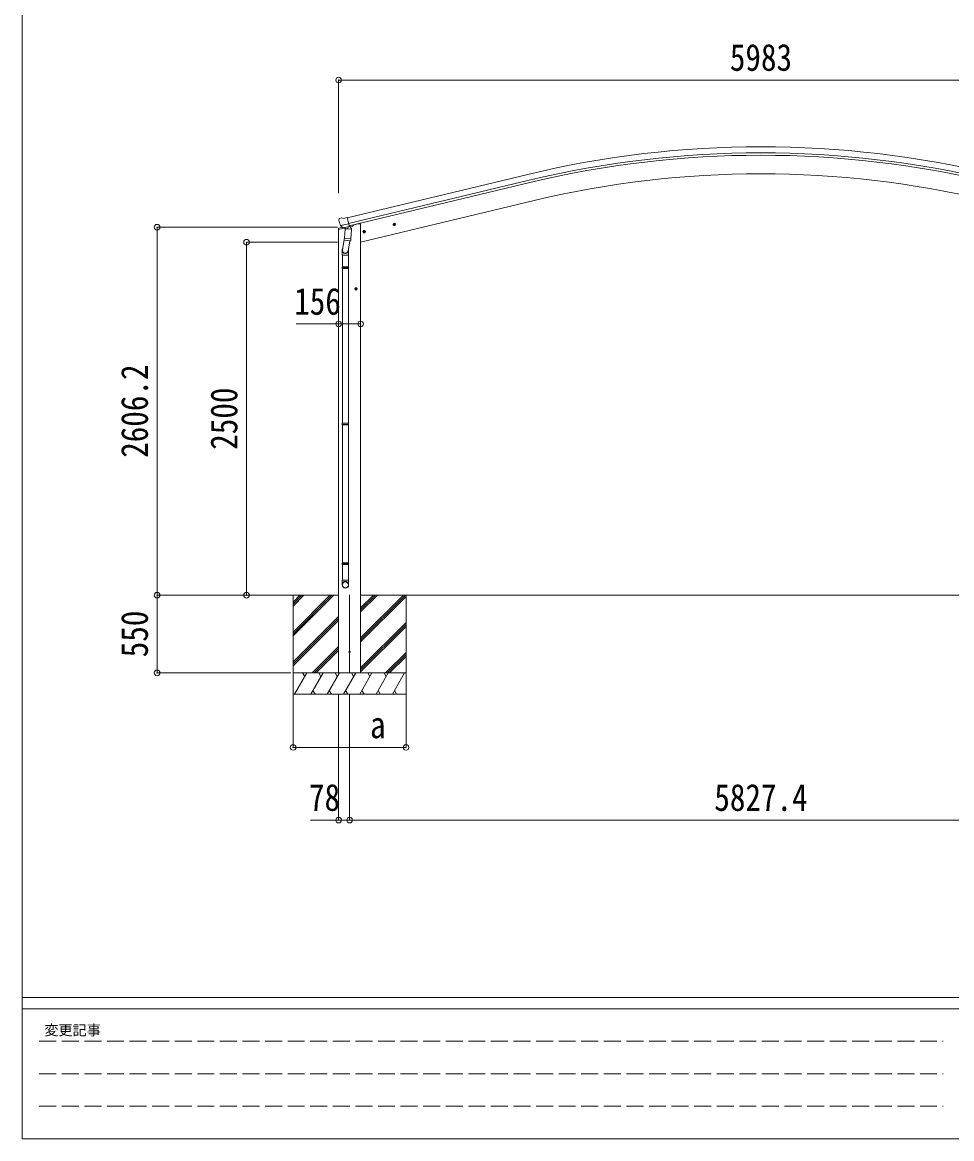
# Model space of a CAD drawing. Units: millimetres at full size, sheet at 1:40. Extents: x -11181 to 11305, y -7804 to 7716.
# Drawn here: x -11181 to -4596, y -7804 to 104 of the extents above; entities that cross this region are included whole.
import ezdxf
from ezdxf.enums import TextEntityAlignment as Align

# ---------------------------------------------------------------- set-up
doc = ezdxf.new("R2010")
doc.units = ezdxf.units.MM
doc.header["$LTSCALE"] = 40
doc.header["$PDMODE"] = 32
doc.header["$PDSIZE"] = 40
doc.linetypes.add('DASHED3', pattern=[4, 3, -1])
for name, color, linetype, lineweight in [('0-0_0', 7, 'Continuous', 9), ('0-1_本体', 4, 'Continuous', 9), ('0-2_部品', 7, 'Continuous', 9), ('0-8_PARTS2', 2, 'Continuous', 9), ('0-A_寸法', 6, 'Continuous', 9), ('F-0_240', 7, 'Continuous', 9)]:
    doc.layers.add(name, color=color, linetype=linetype, lineweight=lineweight)
doc.styles.add('ＭＳ ゴシック', font='')
doc.styles.get('ＭＳ ゴシック').set_extended_font_data('MS Gothic')

msp = doc.modelspace()

# ---------------------------------------------------------------- linework, layer by layer
at = {"layer": '0-0_0'}
for p, q in [((-8939.57, -3954.06), (-9441.23, -3954.07)), ((-9262.02, -4002.67), (-9213.41, -3954.06)), ((-9262.02, -3954.07), (-9262.02, -4654.07)), ((-9262.02, -4214.8), (-9001.29, -3954.07)), ((-9262.02, -4228.94), (-8987.14, -3954.07)), ((-9262.02, -4243.08), (-8973, -3954.07)), ((-9262.02, -4030.95), (-9185.13, -3954.07)), ((-9262.02, -4016.81), (-9199.28, -3954.07)), ((-8783.57, -4256.85), (-8480.79, -3954.07)), ((-8783.57, -4270.99), (-8466.64, -3954.07)), ((-8783.57, -4073), (-8664.63, -3954.07)), ((-8783.57, -4058.86), (-8678.78, -3954.07)), ((-8783.57, -4044.72), (-8692.92, -3954.07)), ((-8783.57, -4285.13), (-8462.02, -3963.58)), ((-8783.07, -3954.07), (-3112.92, -3954.07)), ((-8462.02, -3954.07), (-8462.02, -4654.07)), ((-9262.02, -4426.93), (-8939.57, -4104.48)), ((-9262.02, -4441.07), (-8939.57, -4118.62)), ((-9262.02, -4455.21), (-8939.57, -4132.76)), ((-8783.57, -4468.98), (-8462.02, -4147.43)), ((-8783.57, -4483.12), (-8462.02, -4161.57)), ((-8783.57, -4497.26), (-8462.02, -4175.71)), ((-9127.02, -4504.07), (-8939.57, -4316.61)), ((-9112.88, -4504.07), (-8939.57, -4330.75)), ((-9098.74, -4504.07), (-8939.57, -4344.9)), ((-8606.52, -4504.07), (-8462.02, -4359.56)), ((-8592.38, -4504.07), (-8462.02, -4373.7)), ((-8578.24, -4504.07), (-8462.02, -4387.85)), ((-8462.02, -4504.07), (-9262.02, -4504.07)), ((-9251.73, -4654.07), (-9165.12, -4504.07)), ((-9180.12, -4530.05), (-9195.12, -4504.07)), ((-9136.26, -4654.07), (-9049.65, -4504.07)), ((-9064.66, -4530.05), (-9079.66, -4504.07)), ((-9020.79, -4654.07), (-8934.18, -4504.07)), ((-8949.18, -4530.05), (-8964.19, -4504.07)), ((-8795.02, -4504.07), (-8929.02, -4504.07)), ((-8905.32, -4654.07), (-8818.71, -4504.07)), ((-8833.71, -4530.05), (-8848.72, -4504.07)), ((-8789.85, -4654.07), (-8703.24, -4504.07)), ((-8718.24, -4530.05), (-8733.24, -4504.07)), ((-8674.38, -4654.07), (-8587.77, -4504.07)), ((-8617.77, -4504.07), (-8602.77, -4530.05)), ((-8558.91, -4654.07), (-8472.3, -4504.07)), ((-9262.02, -4654.07), (-8462.02, -4654.07)), ((-9121.26, -4628.09), (-9106.26, -4654.07)), ((-9005.79, -4628.09), (-8990.79, -4654.07)), ((-8890.32, -4628.09), (-8875.32, -4654.07)), ((-8774.85, -4628.09), (-8759.85, -4654.07)), ((-8659.38, -4628.09), (-8644.38, -4654.07)), ((-8543.91, -4628.09), (-8528.91, -4654.07))]:
    msp.add_line(p, q, dxfattribs=at)
at = {"layer": '0-1_本体'}
for p, q in [((-8878.62, -1280.34), (-7599.52, -973.26)), ((-7589.44, -1015.24), (-8868.54, -1322.32)), ((-8864.61, -1338.69), (-7585.51, -1031.6)), ((-8784.05, -1454.07), (-7554.93, -1158.98)), ((-8784.05, -1454.07), (-7554.93, -1158.98)), ((-8804.05, -1324.69), (-8837.56, -1332.73)), ((-8784.05, -1324.69), (-8804.05, -1324.69)), ((-8784.05, -4504.07), (-8784.05, -1324.69)), ((-8939.55, -4504.07), (-8939.55, -1363.89)), ((-8910.98, -1347.56), (-8910.98, -1348.06))]:
    msp.add_line(p, q, dxfattribs=at)
for radius in [7073, 7029.83, 7013, 6882, 6882]:
    msp.add_arc((-5948.36, -7850.83), radius, 76.5, 103.5, dxfattribs=at)
at = {"layer": '0-2_部品'}
for p, q in [((-8939.27, -1296.25), (-8939, -1297.4)), ((-8935.05, -1287.68), (-8938.91, -1293.97)), ((-8931.96, -1285.43), (-8918.78, -1282.26)), ((-8925.22, -1336.56), (-8867.71, -1322.75)), ((-8908.37, -1351.47), (-8924.74, -1336.98)), ((-8904.22, -1284.94), (-8917.48, -1282.24)), ((-8904.22, -1284.94), (-8878.29, -1278.71)), ((-8903.29, -1351.55), (-8866.59, -1342.74)), ((-8866.59, -1342.74), (-8865.06, -1342.37)), ((-8863.5, -1340.27), (-8862.56, -1340.33)), ((-8862.56, -1340.33), (-8849.25, -1355.65)), ((-8858.88, -1344.58), (-8840.67, -1340.21)), ((-8836.84, -1332.19), (-8836.84, -1335.35)), ((-8535.15, -1325.58), (-8554.6, -1330.25)), ((-8552.17, -1329.67), (-8550.04, -1322.47)), ((-8547.01, -1335.11), (-8552.17, -1329.67)), ((-8550.04, -1322.47), (-8542.74, -1320.72)), ((-8542.54, -1337.64), (-8547.21, -1318.19)), ((-8542.74, -1320.72), (-8537.58, -1326.16)), ((-8941.39, -1364.39), (-8898.58, -1354.11)), ((-8941.39, -1357.5), (-8941.39, -1364.39)), ((-8912.16, -1348.12), (-8939.09, -1354.58)), ((-8898.15, -1420.62), (-8912.69, -1508.49)), ((-8905.66, -1352.04), (-8898.14, -1350.23)), ((-8904.82, -1351.92), (-8903.29, -1351.55)), ((-8901.45, -1351.78), (-8901.51, -1352.52)), ((-8900.75, -1353.56), (-8874.94, -1360)), ((-8893.83, -1358.91), (-8898.51, -1425.74)), ((-8848.14, -1362.1), (-8893.83, -1358.91)), ((-8892.06, -1355.73), (-8892.29, -1359.02)), ((-8872.54, -1344.56), (-8873.56, -1359.17)), ((-8852.82, -1428.94), (-8848.14, -1362.1)), ((-8849.25, -1355.65), (-8849.69, -1361.99)), ((-8749.07, -1376.94), (-8768.52, -1381.61)), ((-8766.09, -1381.03), (-8763.96, -1373.83)), ((-8760.93, -1386.47), (-8766.09, -1381.03)), ((-8763.96, -1373.83), (-8756.66, -1372.08)), ((-8756.46, -1389), (-8761.13, -1369.55)), ((-8756.66, -1372.08), (-8751.5, -1377.52)), ((-8899.36, -1438.21), (-8898.49, -1425.75)), ((-8898.97, -1439.57), (-8898.97, -1439.57)), ((-8852.82, -1428.94), (-8898.51, -1425.74)), ((-8897.52, -1440.35), (-8855.82, -1443.26)), ((-8859.36, -1443.02), (-8871.98, -1517.81)), ((-8852.83, -1428.94), (-8853.72, -1441.63)), ((-8914.84, -1545.65), (-8914.84, -1511.3)), ((-8868.84, -1545.65), (-8914.84, -1545.65)), ((-8912.84, -1545.65), (-8912.84, -1628.31)), ((-8870.84, -1545.65), (-8870.84, -1628.31)), ((-8868.84, -1511), (-8868.84, -1545.65)), ((-8914.84, -1630.31), (-8913.84, -1628.31)), ((-8868.84, -1630.31), (-8914.84, -1630.31)), ((-8868.84, -1638.31), (-8914.84, -1638.31)), ((-8869.84, -1628.31), (-8913.84, -1628.31)), ((-8869.84, -1640.31), (-8913.84, -1640.31)), ((-8912.84, -1640.31), (-8912.84, -2734.5)), ((-8870.84, -1640.31), (-8870.84, -2734.5)), ((-8868.84, -1630.31), (-8869.84, -1628.31)), ((-8868.84, -1638.31), (-8869.84, -1640.31)), ((-8868.84, -1630.31), (-8868.84, -1638.31)), ((-8807.33, -1784.19), (-8827.33, -1784.19)), ((-8824.83, -1784.19), (-8821.08, -1777.69)), ((-8821.08, -1790.69), (-8824.83, -1784.19)), ((-8821.08, -1777.69), (-8813.58, -1777.69)), ((-8817.33, -1794.19), (-8817.33, -1774.19)), ((-8813.58, -1777.69), (-8809.82, -1784.19)), ((-8914.84, -2736.5), (-8913.84, -2734.5)), ((-8868.84, -2736.5), (-8914.84, -2736.5)), ((-8868.84, -2744.5), (-8914.84, -2744.5)), ((-8869.84, -2734.5), (-8913.84, -2734.5)), ((-8869.84, -2746.5), (-8913.84, -2746.5)), ((-8912.84, -2746.5), (-8912.84, -3724.68)), ((-8870.84, -2746.5), (-8870.84, -3724.68)), ((-8868.84, -2736.5), (-8869.84, -2734.5)), ((-8868.84, -2744.5), (-8869.84, -2746.5)), ((-8868.84, -2736.5), (-8868.84, -2744.5)), ((-8914.84, -3726.68), (-8913.84, -3724.68)), ((-8868.84, -3726.68), (-8914.84, -3726.68)), ((-8868.84, -3734.68), (-8914.84, -3734.68)), ((-8869.84, -3724.68), (-8913.84, -3724.68)), ((-8869.84, -3736.68), (-8913.84, -3736.68)), ((-8912.84, -3736.68), (-8912.84, -3846.69)), ((-8870.84, -3736.68), (-8870.84, -3846.69)), ((-8868.84, -3726.68), (-8869.84, -3724.68)), ((-8868.84, -3734.68), (-8869.84, -3736.68)), ((-8868.84, -3726.68), (-8868.84, -3734.68)), ((-8914.84, -3880.83), (-8914.84, -3846.69)), ((-8868.84, -3846.69), (-8914.84, -3846.69)), ((-8868.84, -3880.83), (-8868.84, -3846.69))]:
    msp.add_line(p, q, dxfattribs=at)
for points in [[(-8925.49, -1335.98), (-8924.9, -1336.83), (-8924.74, -1336.98)], [(-8872.86, -1344.16), (-8873.09, -1344.31), (-8897.86, -1350.26), (-8898.14, -1350.23)], [(-8872.86, -1344.16), (-8863.13, -1341.83), (-8878.29, -1278.71)], [(-8537.58, -1326.16), (-8539.71, -1333.36), (-8547.01, -1335.11)], [(-8751.5, -1377.52), (-8753.63, -1384.72), (-8760.93, -1386.47)], [(-8914.84, -1630.31), (-8914.84, -1638.31), (-8913.84, -1640.31)], [(-8809.82, -1784.19), (-8813.58, -1790.69), (-8821.08, -1790.69)], [(-8914.84, -2736.5), (-8914.84, -2744.5), (-8913.84, -2746.5)], [(-8914.84, -3726.68), (-8914.84, -3734.68), (-8913.84, -3736.68)]]:
    msp.add_lwpolyline(points, dxfattribs=at)
for centre, radius in [((-8544.87, -1327.92), 8.5), ((-8544.87, -1327.92), 7.7), ((-8544.87, -1327.92), 6.5), ((-8758.79, -1379.27), 8.5), ((-8758.79, -1379.27), 7.7), ((-8758.79, -1379.27), 6.5), ((-8817.33, -1784.19), 8.5), ((-8817.33, -1784.19), 7.7), ((-8817.33, -1784.19), 6.5)]:
    msp.add_circle(centre, radius, dxfattribs=at)
at = {"layer": '0-2_部品', "color": 4}
msp.add_circle((-8861.8, -4354.07), 4.5, dxfattribs=at)
at = {"layer": '0-2_部品'}
for centre, radius, start, end in [((-8742.19, -1250.15), 202.4, 193.5, 205.09125), ((-8930.79, -1290.29), 5, 103.5, 148.5), ((-8918.08, -1285.18), 3, 78.5, 103.5), ((-8871.94, -1344.65), 0.604, 100.59842, 172.20595), ((-8865.18, -1341.89), 0.5, 283.5, 318.76246), ((-8841.84, -1335.35), 5, 283.5, 0), ((-8938.39, -1357.5), 3, 103.5, 180), ((-8904.94, -1351.43), 0.5, 248.23754, 283.5), ((-8901.95, -1351.74), 0.5, 356, 103.5), ((-8900.51, -1352.59), 1, 176, 256), ((-8874.58, -1359.03), 1.03, 250.03897, 351.96569), ((-8897.42, -1438.38), 1.95, 175.04017, 217.47766), ((-8897.38, -1438.35), 2, 217.40962, 266), ((-8855.68, -1441.27), 2, 266, 349.46843), ((-8884.84, -1511.3), 30, 177.45142, 180)]:
    msp.add_arc(centre, radius, start, end, dxfattribs=at)
for centre, major_axis, ratio, start_param, end_param in [((-8936.35, -1295.54), (-1.57, -2.57), 0.99628, 4.712389, 5.4996506), ((-8906.38, -1349.21), (-0.73, -2.92), 0.997631, 5.8041905, 6.6006116), ((-8906.32, -1348.99), (2.63, 3.16), 0.650902, 4.0958226, 4.1686332), ((-8906.35, -1349.11), (-0.73, -2.92), 0.997631, 0.3902369, 0.4789948), ((-8891.84, -1511), (23, 0), 0.996195, 2.5560258, 6.5663028), ((-8891.84, -1511), (21, 0), 0.996195, 2.9349147, 5.9512394), ((-8891.84, -3879.08), (-23, 0), 0.996195, 3.1415927, 6.2831853), ((-8891.84, -3880.83), (-23, 0), 0.996195, 3.1415927, 6.2831853), ((-8891.84, -3880.83), (0, -23.43), 0.981806, 4.712389, 7.8539816)]:
    msp.add_ellipse(centre, major_axis=major_axis, ratio=ratio, start_param=start_param, end_param=end_param, dxfattribs=at)
msp.add_ellipse((-8891.84, -3880.83), major_axis=(21, 0), ratio=0.996195, dxfattribs=at)
at = {"layer": '0-8_PARTS2', "color": 6}
msp.add_line((-8939.57, -305.07), (-2956.55, -305.07), dxfattribs=at)
at = {"layer": '0-8_PARTS2'}
msp.add_line((-8861.8, -3951.57), (-8861.8, -4506.57), dxfattribs=at)
at = {"layer": '0-A_寸法'}
for p, q in [((-8939.57, -305.07), (-8939.57, -1107.4)), ((-10225.85, -1347.87), (-8947.01, -1347.87)), ((-10225.85, -3954.07), (-10225.85, -1347.87)), ((-9592.14, -1454.09), (-8947.01, -1454.09)), ((-9592.14, -3954.07), (-9592.14, -1454.09)), ((-8939.57, -2032.82), (-9239.57, -2032.82)), ((-8783.57, -2032.82), (-8939.57, -2032.82)), ((-10225.85, -3954.07), (-9276.83, -3954.07)), ((-10225.85, -3954.07), (-9279.58, -3954.07)), ((-10225.85, -3954.07), (-10225.85, -4504.07)), ((-9592.14, -3954.07), (-9279.58, -3954.07)), ((-10225.85, -4504.07), (-9277.86, -4504.07)), ((-9262.02, -5031.97), (-9262.02, -4657.56)), ((-8939.8, -5546.96), (-8939.8, -4657.56)), ((-8861.8, -5546.96), (-8861.8, -4657.56)), ((-8939.8, -5546.96), (-9139.8, -5546.96)), ((-8939.8, -5546.96), (-8861.8, -5546.96)), ((-8861.8, -5546.96), (-3034.42, -5546.96))]:
    msp.add_line(p, q, dxfattribs=at)
msp.add_lwpolyline([(-9262.02, -5031.97), (-8462.02, -5031.97), (-8462.02, -4657.56)], dxfattribs=at)
for p in [(-8939.57, -305.07), (-10225.85, -1347.87), (-9592.14, -1454.09), (-8939.57, -2032.82), (-8783.57, -2032.82), (-10225.85, -3954.07), (-9592.14, -3954.07), (-10225.85, -4504.07), (-9262.02, -5031.97), (-8462.02, -5031.97), (-8939.8, -5546.96), (-8861.8, -5546.96)]:
    msp.add_point(p, dxfattribs=at)
at = {"layer": 'F-0_240', "color": 5}
for p, q in [((-11180.61, 7716.46), (-11180.61, -7803.54)), ((-11180.61, -6803.54), (10739.39, -6803.54)), ((-11180.61, -6883.54), (7183.72, -6883.54)), ((-11180.61, -7803.54), (10739.39, -7803.54))]:
    msp.add_line(p, q, dxfattribs=at)
at = {"layer": 'F-0_240', "color": 4, "linetype": 'DASHED3'}
for p, q in [((-11060.61, -7113.54), (-4656.28, -7113.54)), ((-11060.61, -7343.54), (-4656.28, -7343.54)), ((-11060.61, -7573.54), (-4656.28, -7573.54))]:
    msp.add_line(p, q, dxfattribs=at)

# ---------------------------------------------------------------- texts
at = {"layer": '0-A_寸法', "color": 7, "style": 'ＭＳ ゴシック', "width": 0.85}
for s, p in [('5983', (-6168.06, -297.07)), ('156', (-9254.57, -2024.82)), ('a', (-8717.02, -5023.97)), ('78', (-9149.8, -5538.96)), ('5827.4', (-6278.11, -5538.96))]:
    msp.add_text(s, height=190.6, dxfattribs=at).set_placement(p, align=Align.BOTTOM_LEFT)
for s, p in [('2606.2', (-10233.85, -2980.97)), ('2500', (-9600.14, -2924.08)), ('550', (-10233.85, -4394.07))]:
    msp.add_text(s, height=190.6, rotation=90, dxfattribs=at).set_placement(p, align=Align.BOTTOM_LEFT)
at = {"layer": 'F-0_240', "style": 'ＭＳ ゴシック'}
msp.add_text('変更記事', height=73.31, dxfattribs=at).set_placement((-11024.31, -7093.54), align=Align.BOTTOM_LEFT)

doc.saveas('drawing.dxf')
